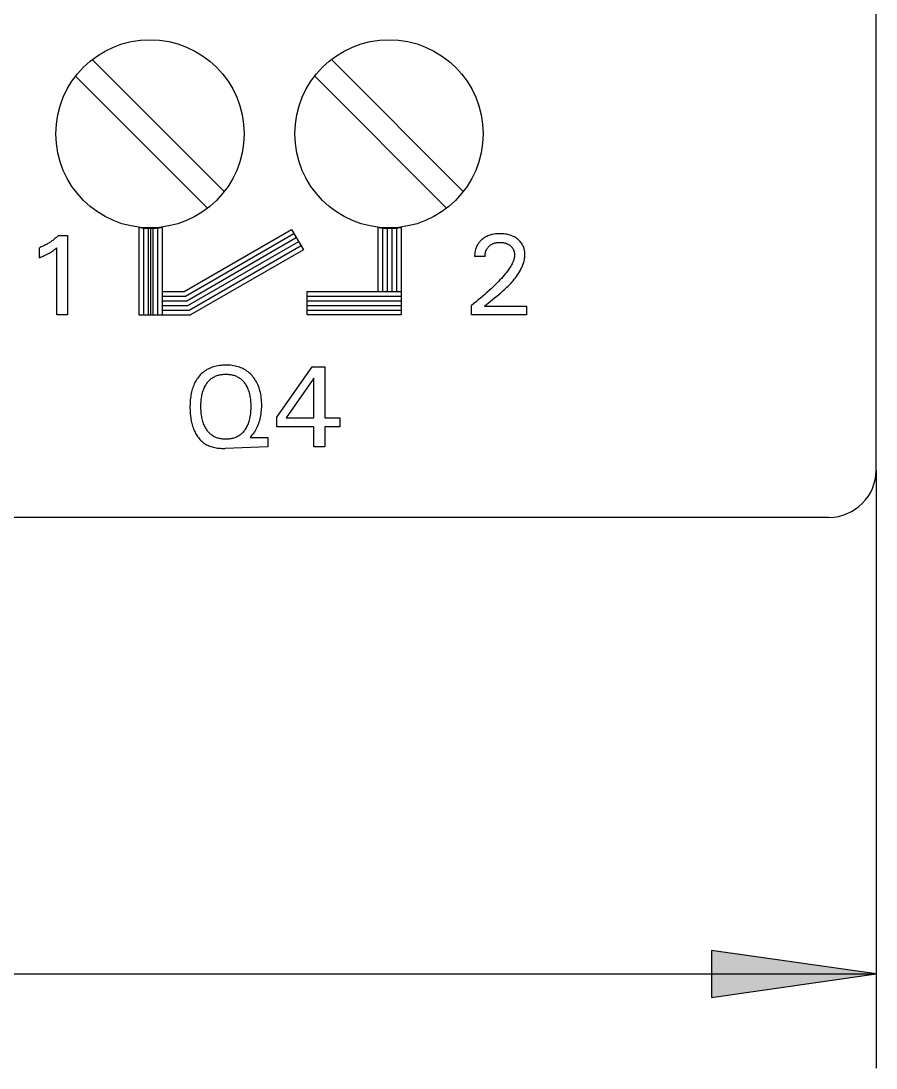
# Model space of a CAD drawing. Extents: x 0 to 420, y 0 to 297.
# Drawn here: x 186.39 to 204.56, y 146.77 to 169.02 of the extents above; entities that cross this region are included whole.
import ezdxf

# ---------------------------------------------------------------- set-up
doc = ezdxf.new("R2010")
doc.units = 0
doc.header["$LTSCALE"] = 23.1
doc.layers.get('0').update_dxf_attribs({"linetype": 'CONTINUOUS'})
doc.layers.add('10000_FRONT', color=7, linetype='CONTINUOUS')
doc.layers.add('10100_DIM_FRONT', color=7, linetype='CONTINUOUS')

msp = doc.modelspace()

# ---------------------------------------------------------------- linework, layer by layer
at = {"color": 7, "linetype": 'CONTINUOUS'}
for p, q in [((201.06, 149.266), (201.06, 148.266)), ((204.56, 148.766), (201.06, 149.266)), ((201.06, 148.266), (204.56, 148.766))]:
    msp.add_line(p, q, dxfattribs=at)
msp.add_solid([(204.56, 148.766), (201.06, 148.266), (201.06, 149.266)], dxfattribs=at)
at = {"layer": '10000_FRONT', "color": 7, "linetype": 'CONTINUOUS'}
for p, q in [((204.56, 159.468), (204.56, 247.468)), ((190.709, 165.393), (187.905, 168.197)), ((195.789, 165.393), (192.985, 168.197)), ((187.551, 167.844), (190.355, 165.04)), ((192.631, 167.844), (195.435, 165.04)), ((187.158, 164.431), (187.142, 164.417)), ((187.173, 164.445), (187.158, 164.431)), ((187.187, 164.459), (187.173, 164.445)), ((187.187, 164.459), (187.38, 164.459)), ((187.38, 164.459), (187.38, 162.768)), ((188.89, 164.626), (188.89, 162.768)), ((188.99, 164.626), (188.99, 162.768)), ((189.09, 164.626), (189.09, 162.768)), ((189.14, 164.626), (189.14, 162.768)), ((189.19, 164.626), (189.19, 162.768)), ((189.29, 164.626), (189.29, 162.768)), ((189.39, 164.626), (189.39, 162.768)), ((189.856, 163.268), (192.14, 164.587)), ((189.883, 163.168), (192.19, 164.5)), ((192.14, 164.587), (192.39, 164.154)), ((193.97, 164.626), (193.97, 163.268)), ((194.07, 164.626), (194.07, 163.268)), ((194.17, 164.626), (194.17, 163.268)), ((194.27, 164.626), (194.27, 163.268)), ((194.37, 164.626), (194.37, 163.268)), ((194.47, 164.626), (194.47, 162.768)), ((196.291, 164.439), (196.268, 164.428)), ((196.311, 164.448), (196.291, 164.439)), ((196.332, 164.456), (196.311, 164.448)), ((196.353, 164.463), (196.332, 164.456)), ((196.374, 164.47), (196.353, 164.463)), ((196.395, 164.475), (196.374, 164.47)), ((196.417, 164.48), (196.395, 164.475)), ((196.446, 164.485), (196.417, 164.48)), ((196.475, 164.489), (196.446, 164.485)), ((196.505, 164.492), (196.475, 164.489)), ((196.534, 164.493), (196.505, 164.492)), ((196.564, 164.494), (196.534, 164.493)), ((196.593, 164.493), (196.564, 164.494)), ((196.621, 164.492), (196.593, 164.493)), ((196.65, 164.49), (196.621, 164.492)), ((196.678, 164.486), (196.65, 164.49)), ((196.707, 164.482), (196.678, 164.486)), ((196.732, 164.477), (196.707, 164.482)), ((196.757, 164.47), (196.732, 164.477)), ((196.782, 164.463), (196.757, 164.47)), ((196.807, 164.455), (196.782, 164.463)), ((196.831, 164.446), (196.807, 164.455)), ((196.853, 164.436), (196.831, 164.446)), ((196.875, 164.425), (196.853, 164.436)), ((186.818, 164.213), (186.799, 164.205)), ((186.836, 164.221), (186.818, 164.213)), ((186.855, 164.229), (186.836, 164.221)), ((186.873, 164.238), (186.855, 164.229)), ((186.891, 164.247), (186.873, 164.238)), ((186.909, 164.256), (186.891, 164.247)), ((186.927, 164.266), (186.909, 164.256)), ((186.945, 164.276), (186.927, 164.266)), ((186.962, 164.286), (186.945, 164.276)), ((186.979, 164.297), (186.962, 164.286)), ((186.996, 164.307), (186.979, 164.297)), ((187.013, 164.318), (186.996, 164.307)), ((187.03, 164.33), (187.013, 164.318)), ((187.047, 164.341), (187.03, 164.33)), ((187.063, 164.353), (187.047, 164.341)), ((187.079, 164.365), (187.063, 164.353)), ((187.095, 164.378), (187.079, 164.365)), ((187.111, 164.391), (187.095, 164.378)), ((187.127, 164.404), (187.111, 164.391)), ((187.142, 164.417), (187.127, 164.404)), ((189.91, 163.068), (192.24, 164.414)), ((189.937, 162.968), (192.29, 164.327)), ((189.963, 162.868), (192.34, 164.241)), ((196.068, 164.215), (196.064, 164.205)), ((196.073, 164.225), (196.068, 164.215)), ((196.077, 164.235), (196.073, 164.225)), ((196.082, 164.244), (196.077, 164.235)), ((196.087, 164.254), (196.082, 164.244)), ((196.093, 164.264), (196.087, 164.254)), ((196.099, 164.273), (196.093, 164.264)), ((196.104, 164.282), (196.099, 164.273)), ((196.111, 164.291), (196.104, 164.282)), ((196.117, 164.3), (196.111, 164.291)), ((196.124, 164.308), (196.117, 164.3)), ((196.131, 164.317), (196.124, 164.308)), ((196.138, 164.325), (196.131, 164.317)), ((196.145, 164.333), (196.138, 164.325)), ((196.152, 164.341), (196.145, 164.333)), ((196.16, 164.349), (196.152, 164.341)), ((196.168, 164.356), (196.16, 164.349)), ((196.176, 164.364), (196.168, 164.356)), ((196.184, 164.371), (196.176, 164.364)), ((196.191, 164.376), (196.184, 164.371)), ((196.197, 164.382), (196.191, 164.376)), ((196.204, 164.387), (196.197, 164.382)), ((196.225, 164.402), (196.204, 164.387)), ((196.246, 164.415), (196.225, 164.402)), ((196.268, 164.428), (196.246, 164.415)), ((196.314, 164.206), (196.321, 164.214)), ((196.321, 164.214), (196.329, 164.222)), ((196.329, 164.222), (196.337, 164.23)), ((196.337, 164.23), (196.345, 164.237)), ((196.345, 164.237), (196.353, 164.244)), ((196.353, 164.244), (196.362, 164.251)), ((196.362, 164.251), (196.371, 164.258)), ((196.371, 164.258), (196.381, 164.264)), ((196.381, 164.264), (196.39, 164.269)), ((196.39, 164.269), (196.4, 164.275)), ((196.4, 164.275), (196.41, 164.28)), ((196.41, 164.28), (196.421, 164.284)), ((196.421, 164.284), (196.432, 164.289)), ((196.432, 164.289), (196.443, 164.292)), ((196.443, 164.292), (196.454, 164.296)), ((196.454, 164.296), (196.465, 164.299)), ((196.465, 164.299), (196.476, 164.302)), ((196.476, 164.302), (196.488, 164.304)), ((196.488, 164.304), (196.501, 164.306)), ((196.501, 164.306), (196.513, 164.308)), ((196.513, 164.308), (196.526, 164.309)), ((196.526, 164.309), (196.538, 164.31)), ((196.538, 164.31), (196.551, 164.31)), ((196.551, 164.31), (196.564, 164.311)), ((196.564, 164.311), (196.578, 164.31)), ((196.578, 164.31), (196.592, 164.31)), ((196.592, 164.31), (196.607, 164.309)), ((196.607, 164.309), (196.621, 164.307)), ((196.621, 164.307), (196.635, 164.305)), ((196.635, 164.305), (196.649, 164.303)), ((196.649, 164.303), (196.66, 164.301)), ((196.66, 164.301), (196.671, 164.298)), ((196.671, 164.298), (196.682, 164.295)), ((196.682, 164.295), (196.692, 164.292)), ((196.692, 164.292), (196.703, 164.288)), ((196.703, 164.288), (196.713, 164.284)), ((196.713, 164.284), (196.723, 164.28)), ((196.723, 164.28), (196.734, 164.275)), ((196.734, 164.275), (196.745, 164.269)), ((196.745, 164.269), (196.756, 164.263)), ((196.756, 164.263), (196.766, 164.256)), ((196.766, 164.256), (196.776, 164.249)), ((196.776, 164.249), (196.785, 164.242)), ((196.785, 164.242), (196.794, 164.235)), ((196.794, 164.235), (196.802, 164.228)), ((196.802, 164.228), (196.809, 164.22)), ((196.809, 164.22), (196.817, 164.212)), ((196.817, 164.212), (196.824, 164.204)), ((196.896, 164.413), (196.875, 164.425)), ((196.916, 164.399), (196.896, 164.413)), ((196.936, 164.385), (196.916, 164.399)), ((196.953, 164.372), (196.936, 164.385)), ((196.969, 164.358), (196.953, 164.372)), ((196.985, 164.343), (196.969, 164.358)), ((196.999, 164.327), (196.985, 164.343)), ((197.013, 164.311), (196.999, 164.327)), ((197.026, 164.294), (197.013, 164.311)), ((197.037, 164.276), (197.026, 164.294)), ((197.048, 164.258), (197.037, 164.276)), ((197.057, 164.239), (197.048, 164.258)), ((197.066, 164.22), (197.057, 164.239)), ((197.073, 164.2), (197.066, 164.22)), ((186.799, 164.205), (186.78, 164.197)), ((186.78, 163.985), (186.78, 164.197)), ((186.78, 163.985), (186.801, 163.994)), ((186.801, 163.994), (186.822, 164.002)), ((186.822, 164.002), (186.843, 164.011)), ((186.843, 164.011), (186.864, 164.02)), ((186.864, 164.02), (186.885, 164.029)), ((186.885, 164.029), (186.9, 164.036)), ((186.9, 164.036), (186.915, 164.043)), ((186.915, 164.043), (186.93, 164.051)), ((186.93, 164.051), (186.945, 164.058)), ((186.945, 164.058), (186.96, 164.066)), ((186.96, 164.066), (186.975, 164.074)), ((186.975, 164.074), (186.99, 164.082)), ((186.99, 164.082), (187.005, 164.091)), ((187.005, 164.091), (187.02, 164.1)), ((187.02, 164.1), (187.035, 164.109)), ((187.035, 164.109), (187.05, 164.119)), ((187.05, 164.119), (187.061, 164.126)), ((187.061, 164.126), (187.071, 164.134)), ((187.071, 164.134), (187.082, 164.141)), ((187.082, 164.141), (187.093, 164.149)), ((187.093, 164.149), (187.105, 164.158)), ((187.105, 164.158), (187.116, 164.167)), ((187.116, 164.167), (187.128, 164.176)), ((187.128, 164.176), (187.14, 164.186)), ((187.14, 164.186), (187.152, 164.196)), ((187.152, 162.768), (187.152, 164.196)), ((192.39, 164.154), (189.99, 162.768)), ((196.031, 164.045), (196.03, 164.033)), ((196.03, 164.033), (196.03, 164.021)), ((196.03, 164.021), (196.03, 164.009)), ((196.25, 164.009), (196.03, 164.009)), ((196.032, 164.069), (196.031, 164.057)), ((196.031, 164.057), (196.031, 164.045)), ((196.034, 164.081), (196.032, 164.069)), ((196.035, 164.093), (196.034, 164.081)), ((196.037, 164.105), (196.035, 164.093)), ((196.039, 164.117), (196.037, 164.105)), ((196.042, 164.129), (196.039, 164.117)), ((196.044, 164.141), (196.042, 164.129)), ((196.047, 164.152), (196.044, 164.141)), ((196.05, 164.163), (196.047, 164.152)), ((196.053, 164.173), (196.05, 164.163)), ((196.057, 164.184), (196.053, 164.173)), ((196.06, 164.194), (196.057, 164.184)), ((196.064, 164.205), (196.06, 164.194)), ((196.25, 164.009), (196.251, 164.022)), ((196.251, 164.034), (196.252, 164.047)), ((196.251, 164.022), (196.251, 164.034)), ((196.252, 164.047), (196.253, 164.059)), ((196.253, 164.059), (196.255, 164.071)), ((196.255, 164.071), (196.257, 164.084)), ((196.257, 164.084), (196.26, 164.096)), ((196.26, 164.096), (196.263, 164.107)), ((196.263, 164.107), (196.266, 164.118)), ((196.266, 164.118), (196.27, 164.129)), ((196.27, 164.129), (196.274, 164.139)), ((196.274, 164.139), (196.278, 164.149)), ((196.278, 164.149), (196.283, 164.16)), ((196.283, 164.16), (196.289, 164.169)), ((196.289, 164.169), (196.294, 164.179)), ((196.294, 164.179), (196.301, 164.188)), ((196.301, 164.188), (196.307, 164.197)), ((196.307, 164.197), (196.314, 164.206)), ((196.824, 164.204), (196.83, 164.195)), ((196.83, 164.195), (196.836, 164.186)), ((196.836, 164.186), (196.842, 164.177)), ((196.842, 164.177), (196.847, 164.167)), ((196.847, 164.167), (196.852, 164.158)), ((196.852, 164.158), (196.856, 164.148)), ((196.856, 164.148), (196.86, 164.137)), ((196.86, 164.137), (196.864, 164.127)), ((196.864, 164.127), (196.867, 164.117)), ((196.867, 164.117), (196.87, 164.105)), ((196.872, 163.985), (196.868, 163.969)), ((196.87, 164.105), (196.872, 164.093)), ((196.872, 164.093), (196.874, 164.081)), ((196.874, 164.001), (196.872, 163.985)), ((196.874, 164.081), (196.876, 164.069)), ((196.876, 164.017), (196.874, 164.001)), ((196.876, 164.069), (196.877, 164.057)), ((196.877, 164.033), (196.876, 164.017)), ((196.877, 164.057), (196.877, 164.045)), ((196.877, 164.045), (196.877, 164.033)), ((197.08, 164.18), (197.073, 164.2)), ((197.085, 164.157), (197.08, 164.18)), ((197.09, 164.135), (197.085, 164.157)), ((197.094, 164.112), (197.09, 164.135)), ((197.091, 163.965), (197.094, 163.991)), ((197.096, 164.089), (197.094, 164.112)), ((197.094, 163.991), (197.096, 164.017)), ((197.097, 164.066), (197.096, 164.089)), ((197.096, 164.017), (197.097, 164.043)), ((197.097, 164.043), (197.097, 164.066)), ((196.772, 163.764), (196.758, 163.743)), ((196.786, 163.785), (196.772, 163.764)), ((196.8, 163.807), (196.786, 163.785)), ((196.813, 163.83), (196.8, 163.807)), ((196.825, 163.852), (196.813, 163.83)), ((196.836, 163.876), (196.825, 163.852)), ((196.842, 163.891), (196.836, 163.876)), ((196.849, 163.906), (196.842, 163.891)), ((196.854, 163.922), (196.849, 163.906)), ((196.86, 163.937), (196.854, 163.922)), ((196.864, 163.953), (196.86, 163.937)), ((196.868, 163.969), (196.864, 163.953)), ((197.014, 163.742), (197.026, 163.766)), ((197.026, 163.766), (197.037, 163.79)), ((197.037, 163.79), (197.047, 163.814)), ((197.047, 163.814), (197.057, 163.839)), ((197.057, 163.839), (197.065, 163.864)), ((197.065, 163.864), (197.073, 163.889)), ((197.073, 163.889), (197.08, 163.914)), ((197.08, 163.914), (197.086, 163.94)), ((197.086, 163.94), (197.091, 163.965)), ((196.597, 163.545), (196.567, 163.512)), ((196.627, 163.578), (196.597, 163.545)), ((196.656, 163.612), (196.627, 163.578)), ((196.684, 163.646), (196.656, 163.612)), ((196.712, 163.681), (196.684, 163.646)), ((196.728, 163.701), (196.712, 163.681)), ((196.743, 163.722), (196.728, 163.701)), ((196.758, 163.743), (196.743, 163.722)), ((196.873, 163.526), (196.897, 163.556)), ((196.897, 163.556), (196.92, 163.587)), ((196.92, 163.587), (196.942, 163.619)), ((196.942, 163.619), (196.963, 163.651)), ((196.963, 163.651), (196.983, 163.685)), ((196.983, 163.685), (197.002, 163.719)), ((197.002, 163.719), (197.014, 163.742)), ((196.38, 163.325), (196.337, 163.285)), ((196.423, 163.365), (196.38, 163.325)), ((196.465, 163.406), (196.423, 163.365)), ((196.506, 163.448), (196.465, 163.406)), ((196.537, 163.48), (196.506, 163.448)), ((196.567, 163.512), (196.537, 163.48)), ((196.631, 163.278), (196.673, 163.316)), ((196.673, 163.316), (196.715, 163.356)), ((196.715, 163.356), (196.743, 163.383)), ((196.743, 163.383), (196.77, 163.41)), ((196.77, 163.41), (196.797, 163.438)), ((196.797, 163.438), (196.823, 163.467)), ((196.823, 163.467), (196.848, 163.496)), ((196.848, 163.496), (196.873, 163.526)), ((189.39, 163.268), (189.856, 163.268)), ((189.39, 163.168), (189.883, 163.168)), ((192.47, 162.768), (192.47, 163.268)), ((192.47, 163.268), (194.47, 163.268)), ((192.47, 163.168), (194.47, 163.168)), ((196.155, 163.127), (196.107, 163.087)), ((196.201, 163.166), (196.155, 163.127)), ((196.247, 163.205), (196.201, 163.166)), ((196.292, 163.245), (196.247, 163.205)), ((196.337, 163.285), (196.292, 163.245)), ((196.367, 163.06), (196.455, 163.131)), ((196.455, 163.131), (196.5, 163.167)), ((196.5, 163.167), (196.544, 163.204)), ((196.544, 163.204), (196.588, 163.241)), ((196.588, 163.241), (196.631, 163.278)), ((189.39, 163.068), (189.91, 163.068)), ((189.39, 162.968), (189.937, 162.968)), ((192.47, 163.068), (194.47, 163.068)), ((192.47, 162.968), (194.47, 162.968)), ((196.01, 163.01), (195.96, 162.972)), ((195.96, 162.768), (195.96, 162.972)), ((196.059, 163.048), (196.01, 163.01)), ((196.107, 163.087), (196.059, 163.048)), ((196.237, 162.954), (196.28, 162.989)), ((196.237, 162.954), (197.132, 162.954)), ((196.28, 162.989), (196.323, 163.025)), ((196.323, 163.025), (196.367, 163.06)), ((197.132, 162.954), (197.132, 162.768)), ((187.38, 162.768), (187.152, 162.768)), ((188.89, 162.768), (189.99, 162.768)), ((189.39, 162.868), (189.963, 162.868)), ((192.47, 162.868), (194.47, 162.868)), ((194.47, 162.768), (192.47, 162.768)), ((197.132, 162.768), (195.96, 162.768)), ((190.265, 161.555), (190.243, 161.536)), ((190.289, 161.573), (190.265, 161.555)), ((190.314, 161.59), (190.289, 161.573)), ((190.34, 161.606), (190.314, 161.59)), ((190.366, 161.62), (190.34, 161.606)), ((190.393, 161.633), (190.366, 161.62)), ((190.421, 161.645), (190.393, 161.633)), ((190.449, 161.656), (190.421, 161.645)), ((190.478, 161.666), (190.449, 161.656)), ((190.507, 161.674), (190.478, 161.666)), ((190.54, 161.682), (190.507, 161.674)), ((190.573, 161.688), (190.54, 161.682)), ((190.607, 161.694), (190.573, 161.688)), ((190.64, 161.697), (190.607, 161.694)), ((190.674, 161.7), (190.64, 161.697)), ((190.708, 161.702), (190.674, 161.7)), ((190.742, 161.702), (190.708, 161.702)), ((190.775, 161.702), (190.742, 161.702)), ((190.808, 161.7), (190.775, 161.702)), ((190.842, 161.698), (190.808, 161.7)), ((190.875, 161.694), (190.842, 161.698)), ((190.908, 161.689), (190.875, 161.694)), ((190.941, 161.683), (190.908, 161.689)), ((190.973, 161.675), (190.941, 161.683)), ((191.002, 161.667), (190.973, 161.675)), ((191.031, 161.657), (191.002, 161.667)), ((191.059, 161.647), (191.031, 161.657)), ((191.086, 161.635), (191.059, 161.647)), ((191.114, 161.622), (191.086, 161.635)), ((191.14, 161.608), (191.114, 161.622)), ((191.166, 161.593), (191.14, 161.608)), ((191.19, 161.577), (191.166, 161.593)), ((191.214, 161.559), (191.19, 161.577)), ((191.237, 161.54), (191.214, 161.559)), ((191.258, 161.521), (191.237, 161.54)), ((191.825, 160.599), (192.574, 161.668)), ((192.574, 161.668), (192.843, 161.668)), ((192.843, 161.668), (192.843, 160.579)), ((190.085, 161.33), (190.072, 161.304)), ((190.098, 161.355), (190.085, 161.33)), ((190.112, 161.379), (190.098, 161.355)), ((190.128, 161.403), (190.112, 161.379)), ((190.144, 161.427), (190.128, 161.403)), ((190.161, 161.449), (190.144, 161.427)), ((190.18, 161.472), (190.161, 161.449)), ((190.2, 161.494), (190.18, 161.472)), ((190.221, 161.515), (190.2, 161.494)), ((190.243, 161.536), (190.221, 161.515)), ((190.327, 161.297), (190.338, 161.314)), ((190.338, 161.314), (190.35, 161.33)), ((190.35, 161.33), (190.362, 161.346)), ((190.362, 161.346), (190.375, 161.361)), ((190.375, 161.361), (190.389, 161.375)), ((190.389, 161.375), (190.403, 161.389)), ((190.403, 161.389), (190.418, 161.403)), ((190.418, 161.403), (190.434, 161.415)), ((190.434, 161.415), (190.449, 161.427)), ((190.449, 161.427), (190.466, 161.437)), ((190.466, 161.437), (190.482, 161.447)), ((190.482, 161.447), (190.5, 161.457)), ((190.5, 161.457), (190.517, 161.465)), ((190.517, 161.465), (190.535, 161.473)), ((190.535, 161.473), (190.553, 161.48)), ((190.553, 161.48), (190.572, 161.486)), ((190.572, 161.486), (190.592, 161.492)), ((190.592, 161.492), (190.613, 161.497)), ((190.613, 161.497), (190.634, 161.501)), ((190.634, 161.501), (190.656, 161.504)), ((190.656, 161.504), (190.677, 161.506)), ((190.677, 161.506), (190.699, 161.508)), ((190.699, 161.508), (190.72, 161.509)), ((190.72, 161.509), (190.742, 161.509)), ((190.742, 161.509), (190.763, 161.509)), ((190.763, 161.509), (190.785, 161.508)), ((190.785, 161.508), (190.806, 161.506)), ((190.806, 161.506), (190.828, 161.504)), ((190.828, 161.504), (190.849, 161.501)), ((190.849, 161.501), (190.87, 161.497)), ((190.87, 161.497), (190.891, 161.492)), ((190.891, 161.492), (190.912, 161.486)), ((190.912, 161.486), (190.931, 161.48)), ((190.931, 161.48), (190.949, 161.473)), ((190.949, 161.473), (190.967, 161.465)), ((190.967, 161.465), (190.984, 161.457)), ((190.984, 161.457), (191.002, 161.447)), ((191.002, 161.447), (191.018, 161.437)), ((191.018, 161.437), (191.035, 161.427)), ((191.035, 161.427), (191.051, 161.415)), ((191.051, 161.415), (191.066, 161.403)), ((191.066, 161.403), (191.081, 161.389)), ((191.081, 161.389), (191.095, 161.375)), ((191.095, 161.375), (191.109, 161.361)), ((191.109, 161.361), (191.122, 161.346)), ((191.122, 161.346), (191.134, 161.33)), ((191.134, 161.33), (191.146, 161.314)), ((191.146, 161.314), (191.157, 161.297)), ((191.279, 161.5), (191.258, 161.521)), ((191.3, 161.479), (191.279, 161.5)), ((191.319, 161.456), (191.3, 161.479)), ((191.339, 161.43), (191.319, 161.456)), ((191.358, 161.403), (191.339, 161.43)), ((191.376, 161.376), (191.358, 161.403)), ((191.392, 161.347), (191.376, 161.376)), ((191.408, 161.318), (191.392, 161.347)), ((191.422, 161.288), (191.408, 161.318)), ((192.615, 161.426), (192.024, 160.579)), ((192.615, 160.579), (192.615, 161.426)), ((190.006, 161.102), (190, 161.072)), ((190.013, 161.132), (190.006, 161.102)), ((190.02, 161.162), (190.013, 161.132)), ((190.029, 161.192), (190.02, 161.162)), ((190.038, 161.221), (190.029, 161.192)), ((190.049, 161.25), (190.038, 161.221)), ((190.06, 161.278), (190.049, 161.25)), ((190.072, 161.304), (190.06, 161.278)), ((190.241, 161.089), (190.247, 161.115)), ((190.247, 161.115), (190.255, 161.141)), ((190.255, 161.141), (190.264, 161.166)), ((190.264, 161.166), (190.272, 161.189)), ((190.272, 161.189), (190.281, 161.212)), ((190.281, 161.212), (190.291, 161.234)), ((190.291, 161.234), (190.302, 161.255)), ((190.302, 161.255), (190.314, 161.277)), ((190.314, 161.277), (190.327, 161.297)), ((191.157, 161.297), (191.17, 161.277)), ((191.17, 161.277), (191.182, 161.255)), ((191.182, 161.255), (191.193, 161.234)), ((191.193, 161.234), (191.203, 161.212)), ((191.203, 161.212), (191.212, 161.189)), ((191.212, 161.189), (191.221, 161.166)), ((191.221, 161.166), (191.229, 161.141)), ((191.229, 161.141), (191.237, 161.115)), ((191.237, 161.115), (191.244, 161.089)), ((191.435, 161.255), (191.422, 161.288)), ((191.448, 161.222), (191.435, 161.255)), ((191.459, 161.188), (191.448, 161.222)), ((191.468, 161.154), (191.459, 161.188)), ((191.476, 161.119), (191.468, 161.154)), ((191.484, 161.084), (191.476, 161.119)), ((189.982, 160.898), (189.981, 160.864)), ((189.984, 160.933), (189.982, 160.898)), ((189.986, 160.968), (189.984, 160.933)), ((189.99, 161.003), (189.986, 160.968)), ((189.995, 161.037), (189.99, 161.003)), ((190, 161.072), (189.995, 161.037)), ((190.213, 160.857), (190.214, 160.887)), ((190.214, 160.887), (190.216, 160.918)), ((190.216, 160.918), (190.218, 160.948)), ((190.218, 160.948), (190.221, 160.979)), ((190.221, 160.979), (190.225, 161.009)), ((190.225, 161.009), (190.23, 161.036)), ((190.23, 161.036), (190.235, 161.062)), ((190.235, 161.062), (190.241, 161.089)), ((191.244, 161.089), (191.25, 161.062)), ((191.25, 161.062), (191.255, 161.036)), ((191.255, 161.036), (191.259, 161.009)), ((191.259, 161.009), (191.263, 160.979)), ((191.263, 160.979), (191.266, 160.948)), ((191.266, 160.948), (191.269, 160.918)), ((191.269, 160.918), (191.27, 160.887)), ((191.27, 160.887), (191.271, 160.857)), ((191.49, 161.045), (191.484, 161.084)), ((191.496, 161.005), (191.49, 161.045)), ((191.5, 160.965), (191.496, 161.005)), ((191.502, 160.926), (191.5, 160.965)), ((191.504, 160.886), (191.502, 160.926)), ((191.504, 160.846), (191.504, 160.886)), ((189.981, 160.864), (189.98, 160.829)), ((189.98, 160.829), (189.98, 160.788)), ((189.98, 160.788), (189.982, 160.746)), ((189.982, 160.746), (189.984, 160.705)), ((189.984, 160.705), (189.987, 160.664)), ((189.987, 160.664), (189.991, 160.623)), ((190.213, 160.826), (190.213, 160.857)), ((190.213, 160.795), (190.213, 160.826)), ((190.214, 160.764), (190.213, 160.795)), ((190.216, 160.733), (190.214, 160.764)), ((190.218, 160.702), (190.216, 160.733)), ((190.221, 160.671), (190.218, 160.702)), ((190.225, 160.64), (190.221, 160.671)), ((191.263, 160.671), (191.259, 160.64)), ((191.266, 160.702), (191.263, 160.671)), ((191.269, 160.733), (191.266, 160.702)), ((191.27, 160.764), (191.269, 160.733)), ((191.271, 160.795), (191.27, 160.764)), ((191.271, 160.857), (191.272, 160.826)), ((191.272, 160.826), (191.271, 160.795)), ((191.486, 160.627), (191.492, 160.663)), ((191.492, 160.663), (191.496, 160.7)), ((191.496, 160.7), (191.5, 160.736)), ((191.5, 160.736), (191.502, 160.772)), ((191.502, 160.772), (191.504, 160.809)), ((191.504, 160.809), (191.504, 160.846)), ((189.991, 160.623), (189.997, 160.583)), ((189.997, 160.583), (190.001, 160.552)), ((190.001, 160.552), (190.007, 160.522)), ((190.007, 160.522), (190.013, 160.492)), ((190.013, 160.492), (190.02, 160.463)), ((190.02, 160.463), (190.028, 160.433)), ((190.028, 160.433), (190.036, 160.404)), ((190.229, 160.613), (190.225, 160.64)), ((190.234, 160.586), (190.229, 160.613)), ((190.24, 160.559), (190.234, 160.586)), ((190.247, 160.533), (190.24, 160.559)), ((190.254, 160.506), (190.247, 160.533)), ((190.262, 160.48), (190.254, 160.506)), ((190.271, 160.457), (190.262, 160.48)), ((190.28, 160.434), (190.271, 160.457)), ((190.29, 160.412), (190.28, 160.434)), ((191.205, 160.434), (191.195, 160.412)), ((191.214, 160.457), (191.205, 160.434)), ((191.222, 160.48), (191.214, 160.457)), ((191.23, 160.506), (191.222, 160.48)), ((191.238, 160.532), (191.23, 160.506)), ((191.244, 160.559), (191.238, 160.532)), ((191.25, 160.586), (191.244, 160.559)), ((191.255, 160.613), (191.25, 160.586)), ((191.259, 160.64), (191.255, 160.613)), ((191.417, 160.4), (191.43, 160.431)), ((191.43, 160.431), (191.442, 160.463)), ((191.442, 160.463), (191.453, 160.494)), ((191.453, 160.494), (191.463, 160.526)), ((191.463, 160.526), (191.471, 160.559)), ((191.471, 160.559), (191.479, 160.591)), ((191.479, 160.591), (191.486, 160.627)), ((191.825, 160.394), (191.825, 160.599)), ((192.024, 160.579), (192.615, 160.579)), ((192.843, 160.579), (193.164, 160.579)), ((193.164, 160.579), (193.164, 160.394)), ((190.036, 160.404), (190.046, 160.375)), ((190.046, 160.375), (190.055, 160.349)), ((190.055, 160.349), (190.065, 160.324)), ((190.065, 160.324), (190.076, 160.299)), ((190.076, 160.299), (190.088, 160.275)), ((190.088, 160.275), (190.1, 160.251)), ((190.1, 160.251), (190.114, 160.227)), ((190.114, 160.227), (190.128, 160.205)), ((190.128, 160.205), (190.143, 160.183)), ((190.301, 160.39), (190.29, 160.412)), ((190.312, 160.368), (190.301, 160.39)), ((190.325, 160.347), (190.312, 160.368)), ((190.328, 160.341), (190.325, 160.347)), ((190.339, 160.325), (190.328, 160.341)), ((190.35, 160.309), (190.339, 160.325)), ((190.362, 160.294), (190.35, 160.309)), ((190.375, 160.279), (190.362, 160.294)), ((190.388, 160.264), (190.375, 160.279)), ((190.402, 160.251), (190.388, 160.264)), ((190.416, 160.237), (190.402, 160.251)), ((190.431, 160.225), (190.416, 160.237)), ((190.447, 160.213), (190.431, 160.225)), ((190.463, 160.202), (190.447, 160.213)), ((190.48, 160.192), (190.463, 160.202)), ((191.021, 160.202), (191.004, 160.192)), ((191.037, 160.213), (191.021, 160.202)), ((191.053, 160.225), (191.037, 160.213)), ((191.068, 160.238), (191.053, 160.225)), ((191.083, 160.252), (191.068, 160.238)), ((191.098, 160.266), (191.083, 160.252)), ((191.111, 160.281), (191.098, 160.266)), ((191.124, 160.297), (191.111, 160.281)), ((191.137, 160.313), (191.124, 160.297)), ((191.149, 160.33), (191.137, 160.313)), ((191.16, 160.347), (191.149, 160.33)), ((191.172, 160.368), (191.16, 160.347)), ((191.184, 160.389), (191.172, 160.368)), ((191.195, 160.412), (191.184, 160.389)), ((191.277, 160.182), (191.298, 160.206)), ((191.298, 160.206), (191.318, 160.232)), ((191.318, 160.232), (191.337, 160.258)), ((191.337, 160.258), (191.355, 160.285)), ((191.355, 160.285), (191.372, 160.313)), ((191.372, 160.313), (191.388, 160.341)), ((191.388, 160.341), (191.403, 160.37)), ((191.403, 160.37), (191.417, 160.4)), ((192.615, 160.394), (191.825, 160.394)), ((192.615, 159.968), (192.615, 160.394)), ((192.843, 160.394), (192.843, 159.968)), ((193.164, 160.394), (192.843, 160.394)), ((190.143, 160.183), (190.158, 160.162)), ((190.158, 160.162), (190.175, 160.142)), ((190.175, 160.142), (190.192, 160.123)), ((190.192, 160.123), (190.21, 160.104)), ((190.21, 160.104), (190.229, 160.087)), ((190.229, 160.087), (190.248, 160.07)), ((190.248, 160.07), (190.269, 160.054)), ((190.269, 160.054), (190.29, 160.039)), ((190.29, 160.039), (190.312, 160.025)), ((190.312, 160.025), (190.334, 160.012)), ((190.334, 160.012), (190.357, 160.001)), ((190.357, 160.001), (190.381, 159.99)), ((190.381, 159.99), (190.405, 159.98)), ((190.405, 159.98), (190.429, 159.971)), ((190.497, 160.182), (190.48, 160.192)), ((190.515, 160.173), (190.497, 160.182)), ((190.533, 160.165), (190.515, 160.173)), ((190.551, 160.158), (190.533, 160.165)), ((190.57, 160.152), (190.551, 160.158)), ((190.591, 160.146), (190.57, 160.152)), ((190.612, 160.141), (190.591, 160.146)), ((190.633, 160.136), (190.612, 160.141)), ((190.655, 160.133), (190.633, 160.136)), ((190.676, 160.131), (190.655, 160.133)), ((190.698, 160.129), (190.676, 160.131)), ((190.72, 160.128), (190.698, 160.129)), ((190.742, 160.127), (190.72, 160.128)), ((190.763, 160.128), (190.742, 160.127)), ((190.785, 160.129), (190.763, 160.128)), ((190.807, 160.131), (190.785, 160.129)), ((190.829, 160.133), (190.807, 160.131)), ((190.85, 160.136), (190.829, 160.133)), ((190.871, 160.141), (190.85, 160.136)), ((190.892, 160.146), (190.871, 160.141)), ((190.913, 160.152), (190.892, 160.146)), ((190.932, 160.158), (190.913, 160.152)), ((190.95, 160.165), (190.932, 160.158)), ((190.969, 160.173), (190.95, 160.165)), ((190.986, 160.182), (190.969, 160.173)), ((191.004, 160.192), (190.986, 160.182)), ((191.277, 160.182), (191.258, 160.161)), ((191.258, 160.161), (191.634, 160.161)), ((191.634, 160.161), (191.634, 159.968)), ((190.429, 159.971), (190.454, 159.964)), ((190.454, 159.964), (190.482, 159.956)), ((190.482, 159.956), (190.51, 159.95)), ((190.51, 159.95), (190.539, 159.945)), ((190.539, 159.945), (190.568, 159.94)), ((190.568, 159.94), (190.597, 159.937)), ((190.597, 159.937), (190.626, 159.935)), ((190.626, 159.935), (190.655, 159.934)), ((190.655, 159.934), (190.684, 159.933)), ((190.684, 159.933), (190.706, 159.934)), ((190.706, 159.934), (190.725, 159.934)), ((191.634, 159.968), (190.725, 159.934)), ((192.843, 159.968), (192.615, 159.968)), ((203.56, 158.468), (134.06, 158.468))]:
    msp.add_line(p, q, dxfattribs=at)
for centre in [(189.13, 166.618), (194.21, 166.618)]:
    msp.add_circle(centre, 2, dxfattribs=at)
for centre, radius, start, end in [((189.14, 166.618), 2.008, 262.848, 277.152), ((194.22, 166.618), 2.008, 262.848, 277.152), ((203.56, 159.468), 1, 270, 360)]:
    msp.add_arc(centre, radius, start, end, dxfattribs=at)
at = {"layer": '10100_DIM_FRONT', "color": 7, "linetype": 'CONTINUOUS'}
for p, q in [((204.56, 159.468), (204.56, 146.766)), ((133.06, 148.766), (204.56, 148.766))]:
    msp.add_line(p, q, dxfattribs=at)

doc.saveas('drawing.dxf')
